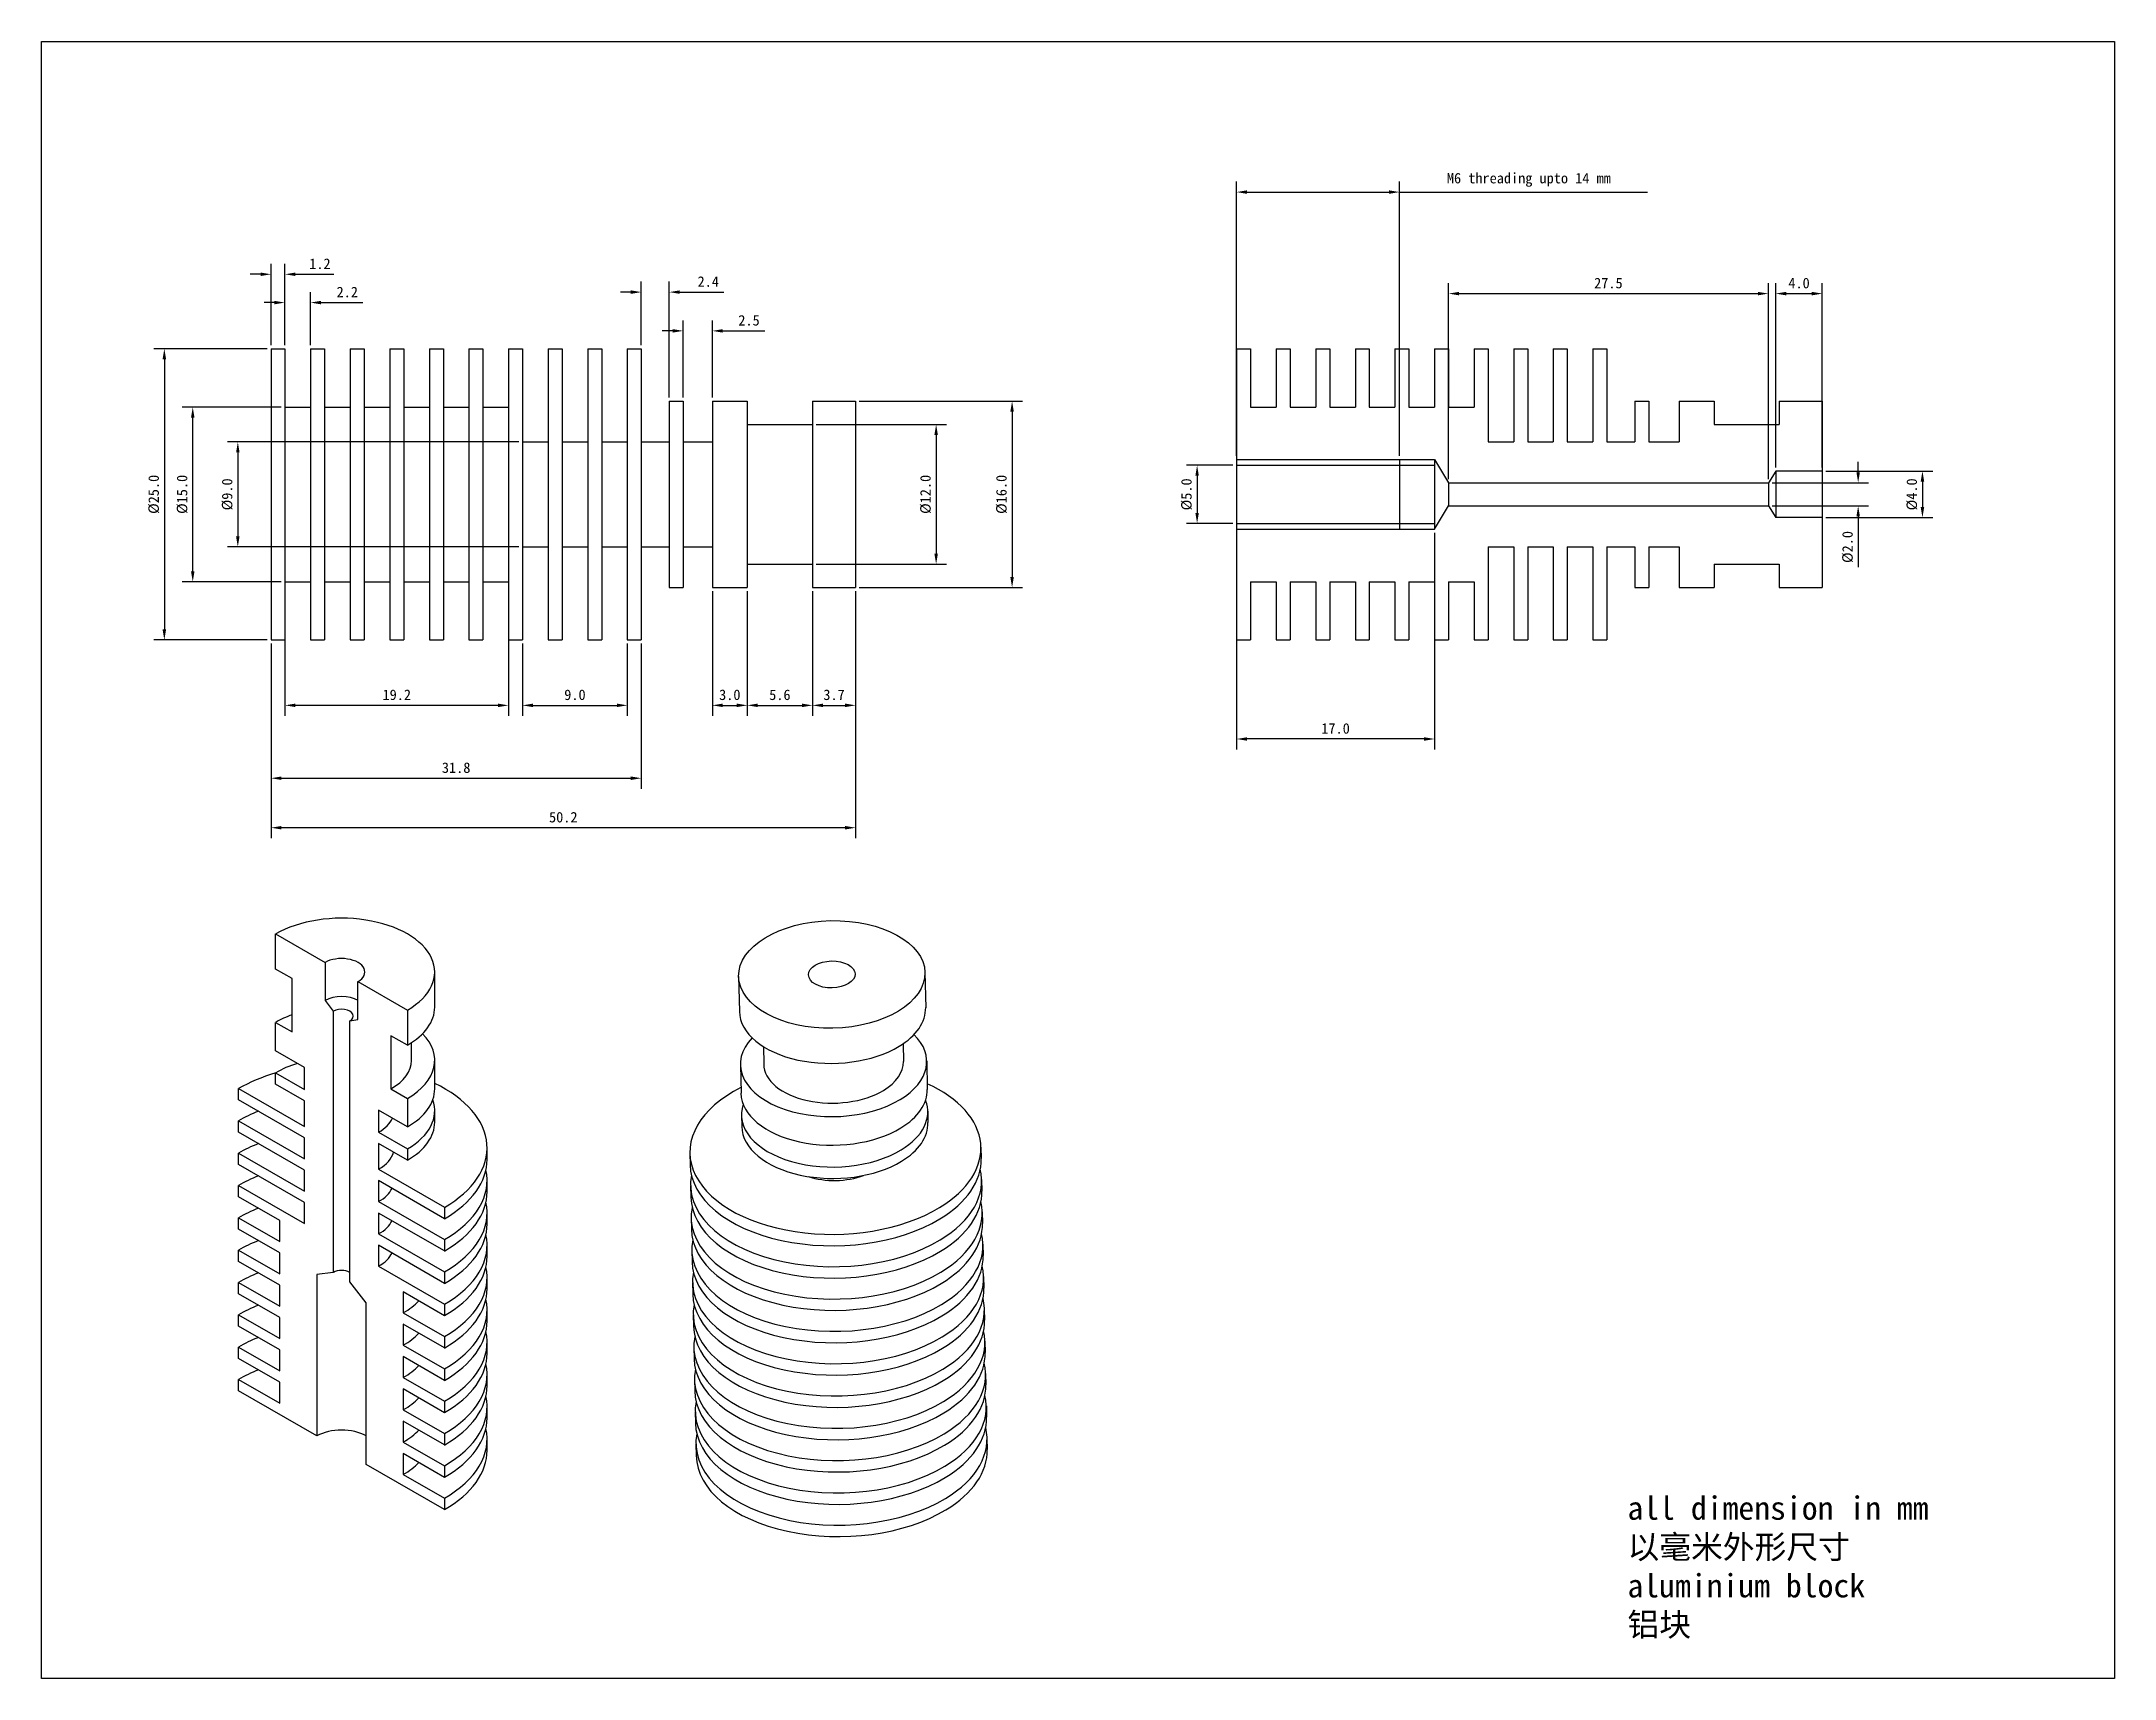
# Model space of a CAD drawing. Header units: inches. Extents: x 15 to 193, y 0 to 141.
import ezdxf

# ---------------------------------------------------------------- set-up
doc = ezdxf.new("R2010")
doc.units = ezdxf.units.IN
doc.header["$MEASUREMENT"] = 0
doc.layers.add('_aluminum', color=253, linetype='Continuous')
doc.layers.add('_dim', color=22, linetype='Continuous')
doc.dimstyles.new('Copy of Standard', dxfattribs={"dimscale": 5, "dimtxt": 0.18, "dimasz": 0.18, "dimexe": 0.18, "dimexo": 0.0625, "dimgap": 0.09, "dimtad": 1, "dimdec": 1, "dimzin": 0, "dimdsep": 46, "dimtxsty": 'Standard', "dimcen": 0.09, "dimadec": 0, "dimazin": 0, "dimtfac": 1, "dimtdec": 1, "dimtofl": 0, "dimtmove": 0, "dimatfit": 3, "dimfxl": 0, "dimtolj": 1, "dimtzin": 0, "dimarcsym": 0})

# ---------------------------------------------------------------- blocks, each defined once
blk = doc.blocks.new('*D2')
at = {"layer": '_dim', "color": 0, "lineweight": -2}
for p, q in [((33.99, 114.2), (24.25, 114.2)), ((25.15, 113.3), (25.15, 90.1)), ((33.99, 89.2), (24.25, 89.2))]:
    blk.add_line(p, q, dxfattribs=at)
at = {"layer": '_dim', "color": 0}
for points in [[(25, 113.3), (25.3, 113.3), (25.15, 114.2)], [(25, 90.1), (25.3, 90.1), (25.15, 89.2)]]:
    blk.add_solid(points, dxfattribs=at)
at = {"layer": 'Defpoints', "color": 0}
for p in [(34.31, 114.2), (25.15, 89.2), (34.31, 89.2)]:
    blk.add_point(p, dxfattribs=at)
at = {"layer": '_dim', "color": 0, "insert": (24.25, 101.7), "char_height": 0.9, "attachment_point": 5, "rotation": 90}
blk.add_mtext('\\A1;%%C25.0', dxfattribs=at)
blk = doc.blocks.new('*D3')
at = {"layer": '_dim', "color": 0, "lineweight": -2}
for p, q in [((34.31, 114.51), (34.31, 121.5)), ((35.51, 114.51), (35.51, 121.5)), ((33.41, 120.6), (32.51, 120.6)), ((36.41, 120.6), (39.71, 120.6))]:
    blk.add_line(p, q, dxfattribs=at)
at = {"layer": '_dim', "color": 0}
for points in [[(33.41, 120.75), (33.41, 120.45), (34.31, 120.6)], [(36.41, 120.75), (36.41, 120.45), (35.51, 120.6)]]:
    blk.add_solid(points, dxfattribs=at)
at = {"layer": 'Defpoints', "color": 0}
for p in [(35.51, 120.6), (34.31, 114.2), (35.51, 114.2)]:
    blk.add_point(p, dxfattribs=at)
at = {"layer": '_dim', "color": 0, "insert": (38.51, 121.5), "char_height": 0.9, "attachment_point": 5}
blk.add_mtext('\\A1;1.2', dxfattribs=at)
blk = doc.blocks.new('*D4')
at = {"layer": '_dim', "color": 0, "lineweight": -2}
for p, q in [((34.61, 118.17), (33.71, 118.17)), ((35.51, 114.51), (35.51, 119.07)), ((37.71, 114.51), (37.71, 119.07)), ((38.61, 118.17), (42.21, 118.17))]:
    blk.add_line(p, q, dxfattribs=at)
at = {"layer": '_dim', "color": 0}
for points in [[(34.61, 118.32), (34.61, 118.02), (35.51, 118.17)], [(38.61, 118.32), (38.61, 118.02), (37.71, 118.17)]]:
    blk.add_solid(points, dxfattribs=at)
at = {"layer": 'Defpoints', "color": 0}
for p in [(37.71, 118.17), (35.51, 114.2), (37.71, 114.2)]:
    blk.add_point(p, dxfattribs=at)
at = {"layer": '_dim', "color": 0, "insert": (40.86, 119.07), "char_height": 0.9, "attachment_point": 5}
blk.add_mtext('\\A1;2.2', dxfattribs=at)
blk = doc.blocks.new('*D5')
at = {"layer": '_dim', "color": 0, "lineweight": -2}
for p, q in [((34.31, 88.89), (34.31, 76.42)), ((66.11, 88.89), (66.11, 76.42)), ((35.21, 77.32), (65.21, 77.32))]:
    blk.add_line(p, q, dxfattribs=at)
at = {"layer": '_dim', "color": 0}
for points in [[(35.21, 77.47), (35.21, 77.17), (34.31, 77.32)], [(65.21, 77.47), (65.21, 77.17), (66.11, 77.32)]]:
    blk.add_solid(points, dxfattribs=at)
at = {"layer": 'Defpoints', "color": 0}
for p in [(34.31, 89.2), (66.11, 89.2), (66.11, 77.32)]:
    blk.add_point(p, dxfattribs=at)
at = {"layer": '_dim', "color": 0, "insert": (50.21, 78.22), "char_height": 0.9, "attachment_point": 5}
blk.add_mtext('\\A1;31.8', dxfattribs=at)
blk = doc.blocks.new('*D6')
at = {"layer": '_dim', "color": 0, "lineweight": -2}
for p, q in [((35.51, 93.89), (35.51, 82.68)), ((54.71, 93.89), (54.71, 82.68)), ((53.81, 83.58), (36.41, 83.58))]:
    blk.add_line(p, q, dxfattribs=at)
at = {"layer": '_dim', "color": 0}
for points in [[(36.41, 83.73), (36.41, 83.43), (35.51, 83.58)], [(53.81, 83.73), (53.81, 83.43), (54.71, 83.58)]]:
    blk.add_solid(points, dxfattribs=at)
at = {"layer": 'Defpoints', "color": 0}
for p in [(35.51, 94.2), (54.71, 94.2), (35.51, 83.58)]:
    blk.add_point(p, dxfattribs=at)
at = {"layer": '_dim', "color": 0, "insert": (45.11, 84.48), "char_height": 0.9, "attachment_point": 5}
blk.add_mtext('\\A1;19.2', dxfattribs=at)
blk = doc.blocks.new('*D7')
at = {"layer": '_dim', "color": 0, "lineweight": -2}
for p, q in [((35.19, 109.2), (26.69, 109.2)), ((27.59, 95.1), (27.59, 108.3)), ((35.19, 94.2), (26.69, 94.2))]:
    blk.add_line(p, q, dxfattribs=at)
at = {"layer": '_dim', "color": 0}
for points in [[(27.44, 108.3), (27.74, 108.3), (27.59, 109.2)], [(27.44, 95.1), (27.74, 95.1), (27.59, 94.2)]]:
    blk.add_solid(points, dxfattribs=at)
at = {"layer": 'Defpoints', "color": 0}
for p in [(27.59, 109.2), (35.51, 109.2), (35.51, 94.2)]:
    blk.add_point(p, dxfattribs=at)
at = {"layer": '_dim', "color": 0, "insert": (26.69, 101.7), "char_height": 0.9, "attachment_point": 5, "rotation": 90}
blk.add_mtext('\\A1;%%C15.0', dxfattribs=at)
blk = doc.blocks.new('*D8')
at = {"layer": '_dim', "color": 0, "lineweight": -2}
for p, q in [((55.91, 88.89), (55.91, 82.68)), ((64.91, 88.89), (64.91, 82.68)), ((56.81, 83.58), (64.01, 83.58))]:
    blk.add_line(p, q, dxfattribs=at)
at = {"layer": '_dim', "color": 0}
for points in [[(56.81, 83.73), (56.81, 83.43), (55.91, 83.58)], [(64.01, 83.73), (64.01, 83.43), (64.91, 83.58)]]:
    blk.add_solid(points, dxfattribs=at)
at = {"layer": 'Defpoints', "color": 0}
for p in [(55.91, 89.2), (64.91, 89.2), (64.91, 83.58)]:
    blk.add_point(p, dxfattribs=at)
at = {"layer": '_dim', "color": 0, "insert": (60.41, 84.48), "char_height": 0.9, "attachment_point": 5}
blk.add_mtext('\\A1;9.0', dxfattribs=at)
blk = doc.blocks.new('*D9')
at = {"layer": '_dim', "color": 0, "lineweight": -2}
for p, q in [((66.11, 114.51), (66.11, 119.97)), ((68.51, 110.01), (68.51, 119.97)), ((65.21, 119.07), (64.31, 119.07)), ((69.41, 119.07), (73.21, 119.07))]:
    blk.add_line(p, q, dxfattribs=at)
at = {"layer": '_dim', "color": 0}
for points in [[(65.21, 119.22), (65.21, 118.92), (66.11, 119.07)], [(69.41, 119.22), (69.41, 118.92), (68.51, 119.07)]]:
    blk.add_solid(points, dxfattribs=at)
at = {"layer": 'Defpoints', "color": 0}
for p in [(68.51, 119.07), (66.11, 114.2), (68.51, 109.7)]:
    blk.add_point(p, dxfattribs=at)
at = {"layer": '_dim', "color": 0, "insert": (71.86, 119.97), "char_height": 0.9, "attachment_point": 5}
blk.add_mtext('\\A1;2.4', dxfattribs=at)
blk = doc.blocks.new('*D10')
at = {"layer": '_dim', "color": 0, "lineweight": -2}
for p, q in [((68.81, 115.74), (67.91, 115.74)), ((69.71, 110.01), (69.71, 116.64)), ((72.21, 110.01), (72.21, 116.64)), ((73.11, 115.74), (76.71, 115.74))]:
    blk.add_line(p, q, dxfattribs=at)
at = {"layer": '_dim', "color": 0}
for points in [[(68.81, 115.89), (68.81, 115.59), (69.71, 115.74)], [(73.11, 115.89), (73.11, 115.59), (72.21, 115.74)]]:
    blk.add_solid(points, dxfattribs=at)
at = {"layer": 'Defpoints', "color": 0}
for p in [(72.21, 115.74), (69.71, 109.7), (72.21, 109.7)]:
    blk.add_point(p, dxfattribs=at)
at = {"layer": '_dim', "color": 0, "insert": (75.36, 116.64), "char_height": 0.9, "attachment_point": 5}
blk.add_mtext('\\A1;2.5', dxfattribs=at)
blk = doc.blocks.new('*D11')
at = {"layer": '_dim', "color": 0, "lineweight": -2}
for p, q in [((72.21, 93.39), (72.21, 82.68)), ((75.21, 93.39), (75.21, 82.68)), ((73.11, 83.58), (74.31, 83.58))]:
    blk.add_line(p, q, dxfattribs=at)
at = {"layer": '_dim', "color": 0}
for points in [[(73.11, 83.73), (73.11, 83.43), (72.21, 83.58)], [(74.31, 83.73), (74.31, 83.43), (75.21, 83.58)]]:
    blk.add_solid(points, dxfattribs=at)
at = {"layer": 'Defpoints', "color": 0}
for p in [(72.21, 93.7), (75.21, 93.7), (75.21, 83.58)]:
    blk.add_point(p, dxfattribs=at)
at = {"layer": '_dim', "color": 0, "insert": (73.71, 84.48), "char_height": 0.9, "attachment_point": 5}
blk.add_mtext('\\A1;3.0', dxfattribs=at)
blk = doc.blocks.new('*D12')
at = {"layer": '_dim', "color": 0, "lineweight": -2}
for p, q in [((75.21, 93.39), (75.21, 82.68)), ((80.81, 93.39), (80.81, 82.68)), ((76.11, 83.58), (79.91, 83.58))]:
    blk.add_line(p, q, dxfattribs=at)
at = {"layer": '_dim', "color": 0}
for points in [[(76.11, 83.73), (76.11, 83.43), (75.21, 83.58)], [(79.91, 83.73), (79.91, 83.43), (80.81, 83.58)]]:
    blk.add_solid(points, dxfattribs=at)
at = {"layer": 'Defpoints', "color": 0}
for p in [(75.21, 93.7), (80.81, 93.7), (80.81, 83.58)]:
    blk.add_point(p, dxfattribs=at)
at = {"layer": '_dim', "color": 0, "insert": (78.01, 84.48), "char_height": 0.9, "attachment_point": 5}
blk.add_mtext('\\A1;5.6', dxfattribs=at)
blk = doc.blocks.new('*D13')
at = {"layer": '_dim', "color": 0, "lineweight": -2}
for p, q in [((80.81, 93.39), (80.81, 82.68)), ((84.51, 93.39), (84.51, 82.68)), ((81.71, 83.58), (83.61, 83.58))]:
    blk.add_line(p, q, dxfattribs=at)
at = {"layer": '_dim', "color": 0}
for points in [[(81.71, 83.73), (81.71, 83.43), (80.81, 83.58)], [(83.61, 83.73), (83.61, 83.43), (84.51, 83.58)]]:
    blk.add_solid(points, dxfattribs=at)
at = {"layer": 'Defpoints', "color": 0}
for p in [(80.81, 93.7), (84.51, 93.7), (84.51, 83.58)]:
    blk.add_point(p, dxfattribs=at)
at = {"layer": '_dim', "color": 0, "insert": (82.66, 84.48), "char_height": 0.9, "attachment_point": 5}
blk.add_mtext('\\A1;3.7', dxfattribs=at)
blk = doc.blocks.new('*D14')
at = {"layer": '_dim', "color": 0, "lineweight": -2}
for p, q in [((55.59, 106.2), (30.56, 106.2)), ((31.46, 105.3), (31.46, 98.1)), ((55.59, 97.2), (30.56, 97.2))]:
    blk.add_line(p, q, dxfattribs=at)
at = {"layer": '_dim', "color": 0}
for points in [[(31.31, 105.3), (31.61, 105.3), (31.46, 106.2)], [(31.31, 98.1), (31.61, 98.1), (31.46, 97.2)]]:
    blk.add_solid(points, dxfattribs=at)
at = {"layer": 'Defpoints', "color": 0}
for p in [(55.91, 106.2), (31.46, 97.2), (55.91, 97.2)]:
    blk.add_point(p, dxfattribs=at)
at = {"layer": '_dim', "color": 0, "insert": (30.56, 101.7), "char_height": 0.9, "attachment_point": 5, "rotation": 90}
blk.add_mtext('\\A1;%%C9.0', dxfattribs=at)
blk = doc.blocks.new('*D15')
at = {"layer": '_dim', "color": 0, "lineweight": -2}
for p, q in [((84.82, 109.7), (98.85, 109.7)), ((97.95, 108.8), (97.95, 94.6)), ((84.82, 93.7), (98.85, 93.7))]:
    blk.add_line(p, q, dxfattribs=at)
at = {"layer": '_dim', "color": 0}
for points in [[(97.8, 108.8), (98.1, 108.8), (97.95, 109.7)], [(97.8, 94.6), (98.1, 94.6), (97.95, 93.7)]]:
    blk.add_solid(points, dxfattribs=at)
at = {"layer": 'Defpoints', "color": 0}
for p in [(84.51, 109.7), (84.51, 93.7), (97.95, 93.7)]:
    blk.add_point(p, dxfattribs=at)
at = {"layer": '_dim', "color": 0, "insert": (97.05, 101.7), "char_height": 0.9, "attachment_point": 5, "rotation": 90}
blk.add_mtext('\\A1;%%C16.0', dxfattribs=at)
blk = doc.blocks.new('*D16')
at = {"layer": '_dim', "color": 0, "lineweight": -2}
for p, q in [((81.12, 107.7), (92.33, 107.7)), ((91.43, 106.8), (91.43, 96.6)), ((81.12, 95.7), (92.33, 95.7))]:
    blk.add_line(p, q, dxfattribs=at)
at = {"layer": '_dim', "color": 0}
for points in [[(91.28, 106.8), (91.58, 106.8), (91.43, 107.7)], [(91.28, 96.6), (91.58, 96.6), (91.43, 95.7)]]:
    blk.add_solid(points, dxfattribs=at)
at = {"layer": 'Defpoints', "color": 0}
for p in [(80.81, 107.7), (80.81, 95.7), (91.43, 95.7)]:
    blk.add_point(p, dxfattribs=at)
at = {"layer": '_dim', "color": 0, "insert": (90.53, 101.7), "char_height": 0.9, "attachment_point": 5, "rotation": 90}
blk.add_mtext('\\A1;%%C12.0', dxfattribs=at)
blk = doc.blocks.new('*D32')
at = {"layer": '_dim', "color": 0, "lineweight": -2}
for p, q in [((135.43, 103.01), (135.43, 119.84)), ((162.9, 103.01), (162.9, 119.84)), ((136.33, 118.94), (162, 118.94))]:
    blk.add_line(p, q, dxfattribs=at)
at = {"layer": '_dim', "color": 0}
for points in [[(136.33, 119.09), (136.33, 118.79), (135.43, 118.94)], [(162, 119.09), (162, 118.79), (162.9, 118.94)]]:
    blk.add_solid(points, dxfattribs=at)
at = {"layer": 'Defpoints', "color": 0}
for p in [(162.9, 118.94), (135.43, 102.7), (162.9, 102.7)]:
    blk.add_point(p, dxfattribs=at)
at = {"layer": '_dim', "color": 0, "insert": (149.16, 119.84), "char_height": 0.9, "attachment_point": 5}
blk.add_mtext('\\A1;27.5', dxfattribs=at)
blk = doc.blocks.new('*D33')
at = {"layer": '_dim', "color": 0, "lineweight": -2}
for p, q in [((117.23, 105.01), (117.23, 128.56)), ((131.23, 105.01), (131.23, 128.56)), ((118.13, 127.66), (130.33, 127.66)), ((131.23, 127.66), (152.53, 127.66))]:
    blk.add_line(p, q, dxfattribs=at)
at = {"layer": '_dim', "color": 0}
for points in [[(118.13, 127.81), (118.13, 127.51), (117.23, 127.66)], [(130.33, 127.81), (130.33, 127.51), (131.23, 127.66)]]:
    blk.add_solid(points, dxfattribs=at)
at = {"layer": 'Defpoints', "color": 0}
for p in [(131.23, 127.66), (117.23, 104.7), (131.23, 104.7)]:
    blk.add_point(p, dxfattribs=at)
at = {"layer": '_dim', "color": 0, "insert": (142.33, 128.71), "char_height": 0.9, "attachment_point": 5}
blk.add_mtext('\\A1;M6 threading upto 14 mm', dxfattribs=at)
blk = doc.blocks.new('*D34')
at = {"layer": '_dim', "color": 0, "lineweight": -2}
for p, q in [((117.23, 98.39), (117.23, 79.79)), ((134.23, 98.39), (134.23, 79.79)), ((133.33, 80.69), (118.13, 80.69))]:
    blk.add_line(p, q, dxfattribs=at)
at = {"layer": '_dim', "color": 0}
for points in [[(118.13, 80.84), (118.13, 80.54), (117.23, 80.69)], [(133.33, 80.84), (133.33, 80.54), (134.23, 80.69)]]:
    blk.add_solid(points, dxfattribs=at)
at = {"layer": 'Defpoints', "color": 0}
for p in [(117.23, 98.7), (134.23, 98.7), (117.23, 80.69)]:
    blk.add_point(p, dxfattribs=at)
at = {"layer": '_dim', "color": 0, "insert": (125.73, 81.59), "char_height": 0.9, "attachment_point": 5}
blk.add_mtext('\\A1;17.0', dxfattribs=at)
blk = doc.blocks.new('*D35')
at = {"layer": '_dim', "color": 0, "lineweight": -2}
for p, q in [((163.53, 104.01), (163.53, 119.84)), ((167.53, 104.01), (167.53, 119.84)), ((164.43, 118.94), (166.63, 118.94))]:
    blk.add_line(p, q, dxfattribs=at)
at = {"layer": '_dim', "color": 0}
for points in [[(164.43, 119.09), (164.43, 118.79), (163.53, 118.94)], [(166.63, 119.09), (166.63, 118.79), (167.53, 118.94)]]:
    blk.add_solid(points, dxfattribs=at)
at = {"layer": 'Defpoints', "color": 0}
for p in [(167.53, 118.94), (163.53, 103.7), (167.53, 103.7)]:
    blk.add_point(p, dxfattribs=at)
at = {"layer": '_dim', "color": 0, "insert": (165.53, 119.84), "char_height": 0.9, "attachment_point": 5}
blk.add_mtext('\\A1;4.0', dxfattribs=at)
blk = doc.blocks.new('*D36')
at = {"layer": '_dim', "color": 0, "lineweight": -2}
for p, q in [((170.61, 103.6), (170.61, 104.5)), ((163.21, 102.7), (171.51, 102.7)), ((163.21, 100.7), (171.51, 100.7)), ((170.61, 99.8), (170.61, 95.45))]:
    blk.add_line(p, q, dxfattribs=at)
at = {"layer": '_dim', "color": 0}
for points in [[(170.46, 103.6), (170.76, 103.6), (170.61, 102.7)], [(170.46, 99.8), (170.76, 99.8), (170.61, 100.7)]]:
    blk.add_solid(points, dxfattribs=at)
at = {"layer": 'Defpoints', "color": 0}
for p in [(162.9, 102.7), (162.9, 100.7), (170.61, 100.7)]:
    blk.add_point(p, dxfattribs=at)
at = {"layer": '_dim', "color": 0, "insert": (169.71, 97.18), "char_height": 0.9, "attachment_point": 5, "rotation": 90}
blk.add_mtext('\\A1;%%C2.0', dxfattribs=at)
blk = doc.blocks.new('*D37')
at = {"layer": '_dim', "color": 0, "lineweight": -2}
for p, q in [((167.84, 103.7), (177.03, 103.7)), ((176.13, 102.8), (176.13, 100.6)), ((167.84, 99.7), (177.03, 99.7))]:
    blk.add_line(p, q, dxfattribs=at)
at = {"layer": '_dim', "color": 0}
for points in [[(175.98, 102.8), (176.28, 102.8), (176.13, 103.7)], [(175.98, 100.6), (176.28, 100.6), (176.13, 99.7)]]:
    blk.add_solid(points, dxfattribs=at)
at = {"layer": 'Defpoints', "color": 0}
for p in [(167.53, 103.7), (167.53, 99.7), (176.13, 99.7)]:
    blk.add_point(p, dxfattribs=at)
at = {"layer": '_dim', "color": 0, "insert": (175.23, 101.7), "char_height": 0.9, "attachment_point": 5, "rotation": 90}
blk.add_mtext('\\A1;%%C4.0', dxfattribs=at)
blk = doc.blocks.new('*D43')
at = {"layer": '_dim', "color": 0, "lineweight": -2}
for p, q in [((84.51, 93.39), (84.51, 72.17)), ((34.31, 88.89), (34.31, 72.17)), ((83.61, 73.07), (35.21, 73.07))]:
    blk.add_line(p, q, dxfattribs=at)
at = {"layer": '_dim', "color": 0}
for points in [[(35.21, 73.22), (35.21, 72.92), (34.31, 73.07)], [(83.61, 73.22), (83.61, 72.92), (84.51, 73.07)]]:
    blk.add_solid(points, dxfattribs=at)
at = {"layer": 'Defpoints', "color": 0}
for p in [(84.51, 93.7), (34.31, 89.2), (34.31, 73.07)]:
    blk.add_point(p, dxfattribs=at)
at = {"layer": '_dim', "color": 0, "insert": (59.41, 73.97), "char_height": 0.9, "attachment_point": 5}
blk.add_mtext('\\A1;50.2', dxfattribs=at)
blk = doc.blocks.new('*D46')
at = {"layer": '_dim', "color": 0, "lineweight": -2}
for p, q in [((116.91, 104.2), (112.94, 104.2)), ((113.84, 103.3), (113.84, 100.1)), ((116.91, 99.2), (112.94, 99.2))]:
    blk.add_line(p, q, dxfattribs=at)
at = {"layer": '_dim', "color": 0}
for points in [[(113.69, 103.3), (113.99, 103.3), (113.84, 104.2)], [(113.69, 100.1), (113.99, 100.1), (113.84, 99.2)]]:
    blk.add_solid(points, dxfattribs=at)
at = {"layer": 'Defpoints', "color": 0}
for p in [(117.23, 104.2), (113.84, 99.2), (117.23, 99.2)]:
    blk.add_point(p, dxfattribs=at)
at = {"layer": '_dim', "color": 0, "insert": (112.94, 101.7), "char_height": 0.9, "attachment_point": 5, "rotation": 90}
blk.add_mtext('\\A1;%%C5.0', dxfattribs=at)

msp = doc.modelspace()

# ---------------------------------------------------------------- linework, layer by layer
at = {"layer": '_aluminum', "extrusion": (2.69229e-15, 0.816497, 0.57735)}
for p, q in [((34.71, 63.95), (38.95, 61.5)), ((34.71, 60.92), (34.71, 63.95)), ((36.13, 60.11), (34.71, 60.92)), ((38.95, 61.5), (38.95, 58.23)), ((48.37, 57.66), (48.37, 60.68)), ((36.13, 55.54), (36.13, 60.11)), ((41.78, 56.6), (41.78, 59.86)), ((41.78, 59.86), (46.03, 57.41)), ((38.95, 58.23), (39.66, 57.31)), ((39.66, 57.31), (39.66, 34.88)), ((46.03, 57.41), (46.03, 54.39)), ((34.71, 56.35), (36.13, 55.54)), ((34.71, 53.9), (34.71, 56.35)), ((41.08, 56.49), (41.78, 56.6)), ((41.08, 34.06), (41.08, 56.49)), ((46.03, 54.39), (44.61, 55.21)), ((44.61, 55.21), (44.61, 50.64)), ((37.19, 52.47), (34.71, 53.9)), ((46.37, 53.09), (46.37, 54.6)), ((34.71, 52.02), (37.19, 50.6)), ((34.71, 51.04), (34.71, 52.02)), ((37.19, 50.6), (37.19, 52.47)), ((48.37, 50.64), (48.37, 53.09)), ((31.53, 50.68), (37.19, 47.41)), ((31.53, 49.7), (31.53, 50.68)), ((37.19, 49.62), (34.71, 51.04)), ((44.61, 50.64), (46.03, 49.82)), ((37.19, 46.43), (31.53, 49.7)), ((37.19, 47.41), (37.19, 49.62)), ((46.03, 47.37), (43.55, 48.8)), ((43.55, 48.8), (43.55, 46.92)), ((46.03, 49.82), (46.03, 47.37)), ((48.37, 47.78), (48.37, 48.76)), ((31.53, 47.9), (37.19, 44.64)), ((31.53, 46.92), (31.53, 47.9)), ((37.19, 43.66), (31.53, 46.92)), ((37.19, 44.64), (37.19, 46.43)), ((43.55, 46.92), (46.03, 45.49)), ((31.53, 45.13), (37.19, 41.86)), ((31.53, 44.15), (31.53, 45.13)), ((46.03, 44.51), (43.55, 45.94)), ((43.55, 45.94), (43.55, 43.74)), ((46.03, 45.49), (46.03, 44.51)), ((52.87, 44.59), (52.87, 45.57)), ((37.19, 40.88), (31.53, 44.15)), ((37.19, 41.86), (37.19, 43.66)), ((43.55, 43.74), (49.21, 40.47)), ((49.21, 39.49), (43.55, 42.76)), ((43.55, 42.76), (43.55, 40.96)), ((52.87, 41.82), (52.87, 42.8)), ((31.53, 42.35), (37.19, 39.08)), ((31.53, 41.37), (31.53, 42.35)), ((35.07, 39.33), (31.53, 41.37)), ((43.55, 40.96), (49.21, 37.7)), ((31.53, 39.57), (35.07, 37.53)), ((31.53, 38.59), (31.53, 39.57)), ((35.07, 37.53), (35.07, 39.33)), ((37.19, 39.08), (37.19, 40.88)), ((49.21, 36.72), (43.55, 39.98)), ((43.55, 39.98), (43.55, 38.19)), ((49.21, 40.47), (49.21, 39.49)), ((52.87, 39.04), (52.87, 40.02)), ((35.07, 36.55), (31.53, 38.59)), ((43.55, 38.19), (49.21, 34.92)), ((49.21, 37.7), (49.21, 36.72)), ((31.53, 36.8), (35.07, 34.76)), ((31.53, 35.82), (31.53, 36.8)), ((35.07, 33.78), (31.53, 35.82)), ((35.07, 34.76), (35.07, 36.55)), ((49.21, 33.94), (43.55, 37.21)), ((43.55, 37.21), (43.55, 35.41)), ((52.87, 36.27), (52.87, 37.25)), ((31.53, 34.02), (35.07, 31.98)), ((31.53, 33.04), (31.53, 34.02)), ((39.66, 34.88), (38.25, 34.71)), ((38.25, 34.71), (38.25, 20.83)), ((42.49, 32.27), (41.08, 34.06)), ((43.55, 35.41), (49.21, 32.14)), ((49.21, 34.92), (49.21, 33.94)), ((52.87, 33.49), (52.87, 34.47)), ((35.07, 31), (31.53, 33.04)), ((35.07, 31.98), (35.07, 33.78)), ((42.49, 18.39), (42.49, 32.27)), ((49.21, 31.16), (45.67, 33.2)), ((45.67, 33.2), (45.67, 31.41)), ((49.21, 32.14), (49.21, 31.16)), ((31.53, 31.24), (35.07, 29.2)), ((31.53, 30.27), (31.53, 31.24)), ((35.07, 28.22), (31.53, 30.27)), ((35.07, 29.2), (35.07, 31)), ((45.67, 31.41), (49.21, 29.37)), ((45.67, 30.43), (45.67, 28.63)), ((49.21, 28.39), (45.67, 30.43)), ((52.87, 30.71), (52.87, 31.69)), ((45.67, 28.63), (49.21, 26.59)), ((49.21, 29.37), (49.21, 28.39)), ((52.87, 27.94), (52.87, 28.92)), ((31.53, 28.47), (35.07, 26.43)), ((31.53, 27.49), (31.53, 28.47)), ((35.07, 25.45), (31.53, 27.49)), ((35.07, 26.43), (35.07, 28.22)), ((49.21, 25.61), (45.67, 27.65)), ((45.67, 27.65), (45.67, 25.86)), ((31.53, 25.69), (35.07, 23.65)), ((31.53, 24.71), (31.53, 25.69)), ((35.07, 23.65), (35.07, 25.45)), ((45.67, 25.86), (49.21, 23.81)), ((49.21, 26.59), (49.21, 25.61)), ((52.87, 25.16), (52.87, 26.14)), ((38.25, 20.83), (31.53, 24.71)), ((49.21, 22.83), (45.67, 24.88)), ((45.67, 24.88), (45.67, 23.08)), ((49.21, 23.81), (49.21, 22.83)), ((52.87, 22.39), (52.87, 23.37)), ((45.67, 23.08), (49.21, 21.04)), ((49.21, 20.06), (45.67, 22.1)), ((45.67, 22.1), (45.67, 20.3)), ((45.67, 20.3), (49.21, 18.26)), ((49.21, 21.04), (49.21, 20.06)), ((52.87, 19.61), (52.87, 20.59)), ((49.21, 14.51), (42.49, 18.39)), ((49.21, 17.28), (45.67, 19.32)), ((45.67, 19.32), (45.67, 17.53)), ((49.21, 18.26), (49.21, 17.28)), ((45.67, 17.53), (49.21, 15.49)), ((49.21, 15.49), (49.21, 14.51))]:
    msp.add_line(p, q, dxfattribs=at)
at = {"layer": '_aluminum', "extrusion": (-0.016929, 0.816321, 0.57735)}
for p, q in [((90.46, 60.63), (90.53, 57.61)), ((74.47, 60.3), (74.53, 57.28)), ((76.59, 54.27), (76.62, 52.75)), ((88.59, 54.52), (88.62, 53)), ((74.62, 52.71), (74.68, 50.26)), ((90.62, 53.04), (90.67, 50.59)), ((74.71, 48.38), (74.73, 47.4)), ((90.71, 48.72), (90.73, 47.74)), ((70.28, 45.11), (70.3, 44.13)), ((95.28, 45.63), (95.3, 44.65)), ((95.33, 42.85), (95.35, 41.87)), ((70.34, 42.33), (70.36, 41.35)), ((70.4, 39.56), (70.42, 38.58)), ((95.39, 40.07), (95.41, 39.09)), ((70.45, 36.78), (70.47, 35.8)), ((95.45, 37.3), (95.47, 36.32)), ((70.51, 34), (70.53, 33.03)), ((95.51, 34.52), (95.53, 33.54)), ((70.57, 31.23), (70.59, 30.25)), ((95.56, 31.75), (95.58, 30.77)), ((95.62, 28.97), (95.64, 27.99)), ((70.63, 28.45), (70.65, 27.47)), ((70.68, 25.68), (70.7, 24.7)), ((95.68, 26.2), (95.7, 25.22)), ((95.74, 23.42), (95.76, 22.44)), ((70.74, 22.9), (70.76, 21.92)), ((70.8, 20.13), (70.82, 19.15)), ((95.79, 20.65), (95.81, 19.67))]:
    msp.add_line(p, q, dxfattribs=at)
at = {"layer": '_aluminum'}
for points in [[(34.31, 114.2), (34.31, 89.2)], [(34.31, 114.2), (35.51, 114.2)], [(35.51, 114.2), (35.51, 89.2)], [(37.71, 114.2), (37.71, 89.2)], [(37.71, 114.2), (38.91, 114.2)], [(38.91, 114.2), (38.91, 89.2)], [(41.11, 114.2), (41.11, 89.2)], [(41.11, 114.2), (42.31, 114.2)], [(42.31, 114.2), (42.31, 89.2)], [(44.51, 114.2), (44.51, 89.2)], [(44.51, 114.2), (45.71, 114.2)], [(45.71, 114.2), (45.71, 89.2)], [(47.91, 114.2), (47.91, 89.2)], [(47.91, 114.2), (49.11, 114.2)], [(49.11, 114.2), (49.11, 89.2)], [(51.31, 114.2), (51.31, 89.2)], [(51.31, 114.2), (52.51, 114.2)], [(52.51, 114.2), (52.51, 89.2)], [(54.71, 114.2), (54.71, 89.2)], [(54.71, 114.2), (55.91, 114.2)], [(55.91, 114.2), (55.91, 89.2)], [(58.11, 114.2), (58.11, 89.2)], [(58.11, 114.2), (59.31, 114.2)], [(59.31, 114.2), (59.31, 89.2)], [(61.51, 114.2), (61.51, 89.2)], [(61.51, 114.2), (62.71, 114.2)], [(62.71, 114.2), (62.71, 89.2)], [(64.91, 114.2), (64.91, 89.2)], [(64.91, 114.2), (66.11, 114.2)], [(66.11, 114.2), (66.11, 89.2)], [(117.23, 114.2), (117.23, 104.7)], [(117.23, 114.2), (118.43, 114.2)], [(118.43, 114.2), (118.43, 109.2)], [(120.63, 114.2), (120.63, 109.2)], [(120.63, 114.2), (121.83, 114.2)], [(121.83, 114.2), (121.83, 109.2)], [(124.03, 114.2), (124.03, 109.2)], [(124.03, 114.2), (125.23, 114.2)], [(125.23, 114.2), (125.23, 109.2)], [(127.43, 114.2), (127.43, 109.2)], [(127.43, 114.2), (128.63, 114.2)], [(128.63, 114.2), (128.63, 109.2)], [(130.83, 114.2), (130.83, 109.2)], [(130.83, 114.2), (132.03, 114.2)], [(132.03, 114.2), (132.03, 109.2)], [(134.23, 114.2), (134.23, 109.2)], [(134.23, 114.2), (135.43, 114.2)], [(135.43, 114.2), (135.43, 109.2)], [(137.63, 114.2), (137.63, 109.2)], [(137.63, 114.2), (138.83, 114.2)], [(138.83, 114.2), (138.83, 106.2)], [(141.03, 114.2), (141.03, 106.2)], [(141.03, 114.2), (142.23, 114.2)], [(142.23, 114.2), (142.23, 106.2)], [(144.43, 114.2), (144.43, 106.2)], [(144.43, 114.2), (145.63, 114.2)], [(145.63, 114.2), (145.63, 106.2)], [(147.83, 114.2), (147.83, 106.2)], [(147.83, 114.2), (149.03, 114.2)], [(149.03, 114.2), (149.03, 106.2)], [(35.51, 109.2), (37.71, 109.2)], [(38.91, 109.2), (41.11, 109.2)], [(42.31, 109.2), (44.51, 109.2)], [(45.71, 109.2), (47.91, 109.2)], [(49.11, 109.2), (51.31, 109.2)], [(52.51, 109.2), (54.71, 109.2)], [(68.51, 109.7), (69.71, 109.7)], [(68.51, 109.7), (68.51, 93.7)], [(69.71, 109.7), (69.71, 93.7)], [(72.21, 109.7), (72.21, 93.7)], [(72.21, 109.7), (75.21, 109.7)], [(75.21, 109.7), (75.21, 93.7)], [(80.81, 109.7), (80.81, 93.7)], [(80.81, 109.7), (84.51, 109.7)], [(84.51, 109.7), (84.51, 93.7)], [(118.43, 109.2), (120.63, 109.2)], [(121.83, 109.2), (124.03, 109.2)], [(125.23, 109.2), (127.43, 109.2)], [(128.63, 109.2), (130.83, 109.2)], [(132.03, 109.2), (134.23, 109.2)], [(135.43, 109.2), (137.63, 109.2)], [(151.43, 109.7), (151.43, 106.2)], [(151.43, 109.7), (152.63, 109.7)], [(152.63, 109.7), (152.63, 106.2)], [(155.23, 109.7), (155.23, 106.2)], [(155.23, 109.7), (158.23, 109.7)], [(158.23, 109.7), (158.23, 107.7)], [(163.83, 109.7), (163.83, 107.7)], [(163.83, 109.7), (167.53, 109.7)], [(167.53, 109.7), (167.53, 93.7)], [(75.21, 107.7), (80.81, 107.7)], [(158.23, 107.7), (163.83, 107.7)], [(55.91, 106.2), (58.11, 106.2)], [(59.31, 106.2), (61.51, 106.2)], [(62.71, 106.2), (64.91, 106.2)], [(66.11, 106.2), (68.51, 106.2)], [(69.71, 106.2), (72.21, 106.2)], [(138.83, 106.2), (141.03, 106.2)], [(142.23, 106.2), (144.43, 106.2)], [(145.63, 106.2), (147.83, 106.2)], [(149.03, 106.2), (151.43, 106.2)], [(152.63, 106.2), (155.23, 106.2)], [(117.23, 104.7), (134.23, 104.7)], [(117.23, 104.7), (117.23, 98.7)], [(117.23, 104.2), (134.23, 104.2)], [(131.23, 104.7), (131.23, 98.7)], [(134.23, 104.7), (135.43, 102.7)], [(134.23, 104.7), (134.23, 98.7)], [(163.53, 103.7), (162.9, 102.7)], [(167.53, 103.7), (163.53, 103.7)], [(163.53, 103.7), (163.53, 99.7)], [(135.43, 102.7), (162.9, 102.7)], [(135.43, 102.7), (135.43, 100.7)], [(162.9, 102.7), (162.9, 100.7)], [(134.23, 98.7), (135.43, 100.7)], [(135.43, 100.7), (162.9, 100.7)], [(162.9, 100.7), (163.53, 99.7)], [(167.53, 99.7), (163.53, 99.7)], [(117.23, 99.2), (134.23, 99.2)], [(117.23, 98.7), (134.23, 98.7)], [(117.23, 98.7), (117.23, 89.2)], [(55.91, 97.2), (58.11, 97.2)], [(59.31, 97.2), (61.51, 97.2)], [(62.71, 97.2), (64.91, 97.2)], [(66.11, 97.2), (68.51, 97.2)], [(69.71, 97.2), (72.21, 97.2)], [(138.83, 97.2), (141.03, 97.2)], [(138.83, 97.2), (138.83, 89.2)], [(141.03, 97.2), (141.03, 89.2)], [(142.23, 97.2), (144.43, 97.2)], [(142.23, 97.2), (142.23, 89.2)], [(144.43, 97.2), (144.43, 89.2)], [(145.63, 97.2), (147.83, 97.2)], [(145.63, 97.2), (145.63, 89.2)], [(147.83, 97.2), (147.83, 89.2)], [(149.03, 97.2), (151.43, 97.2)], [(149.03, 97.2), (149.03, 89.2)], [(151.43, 97.2), (151.43, 93.7)], [(152.63, 97.2), (155.23, 97.2)], [(152.63, 97.2), (152.63, 93.7)], [(155.23, 97.2), (155.23, 93.7)], [(75.21, 95.7), (80.81, 95.7)], [(158.23, 95.7), (163.83, 95.7)], [(158.23, 95.7), (158.23, 93.7)], [(163.83, 95.7), (163.83, 93.7)], [(35.51, 94.2), (37.71, 94.2)], [(38.91, 94.2), (41.11, 94.2)], [(42.31, 94.2), (44.51, 94.2)], [(45.71, 94.2), (47.91, 94.2)], [(49.11, 94.2), (51.31, 94.2)], [(52.51, 94.2), (54.71, 94.2)], [(68.51, 93.7), (69.71, 93.7)], [(72.21, 93.7), (75.21, 93.7)], [(80.81, 93.7), (84.51, 93.7)], [(118.43, 94.2), (120.63, 94.2)], [(118.43, 94.2), (118.43, 89.2)], [(120.63, 94.2), (120.63, 89.2)], [(121.83, 94.2), (124.03, 94.2)], [(121.83, 94.2), (121.83, 89.2)], [(124.03, 94.2), (124.03, 89.2)], [(125.23, 94.2), (127.43, 94.2)], [(125.23, 94.2), (125.23, 89.2)], [(127.43, 94.2), (127.43, 89.2)], [(128.63, 94.2), (130.83, 94.2)], [(128.63, 94.2), (128.63, 89.2)], [(130.83, 94.2), (130.83, 89.2)], [(132.03, 94.2), (134.23, 94.2)], [(132.03, 94.2), (132.03, 89.2)], [(134.23, 94.2), (134.23, 89.2)], [(135.43, 94.2), (137.63, 94.2)], [(135.43, 94.2), (135.43, 89.2)], [(137.63, 94.2), (137.63, 89.2)], [(151.43, 93.7), (152.63, 93.7)], [(155.23, 93.7), (158.23, 93.7)], [(163.83, 93.7), (167.53, 93.7)], [(34.31, 89.2), (35.51, 89.2)], [(37.71, 89.2), (38.91, 89.2)], [(41.11, 89.2), (42.31, 89.2)], [(44.51, 89.2), (45.71, 89.2)], [(47.91, 89.2), (49.11, 89.2)], [(51.31, 89.2), (52.51, 89.2)], [(54.71, 89.2), (55.91, 89.2)], [(58.11, 89.2), (59.31, 89.2)], [(61.51, 89.2), (62.71, 89.2)], [(64.91, 89.2), (66.11, 89.2)], [(117.23, 89.2), (118.43, 89.2)], [(120.63, 89.2), (121.83, 89.2)], [(124.03, 89.2), (125.23, 89.2)], [(127.43, 89.2), (128.63, 89.2)], [(130.83, 89.2), (132.03, 89.2)], [(134.23, 89.2), (135.43, 89.2)], [(137.63, 89.2), (138.83, 89.2)], [(141.03, 89.2), (142.23, 89.2)], [(144.43, 89.2), (145.63, 89.2)], [(147.83, 89.2), (149.03, 89.2)]]:
    msp.add_lwpolyline(points, dxfattribs=at)
for centre, major_axis, start_param, end_param in [((40.37, 60.68), (8, 0), 5.497787, 8.63938), ((40.37, 60.68), (2, 0), 5.497787, 8.63938), ((40.37, 53.09), (8, 0), 2.129786, 2.356194), ((40.37, 57.41), (2, 0), 0.785398, 2.356194), ((40.37, 56.9), (1, 0), 5.497787, 8.63938), ((40.37, 57.66), (8, 0), 5.497787, 6.283185), ((82.53, 57.45), (-8, -0.17), 0, 2.356194), ((82.53, 57.45), (-8, -0.17), 2.356194, 3.141593), ((40.37, 53.09), (8, 0), 5.497787, 6.800991), ((82.62, 52.88), (-8, -0.17), 2.356194, 3.659398), ((82.62, 52.88), (-8, -0.17), 5.76538, 8.63938), ((40.37, 45.57), (12.5, 0), 2.040417, 2.356194), ((40.37, 48.76), (8, 0), 2.064579, 2.356194), ((40.37, 53.09), (6, 0), 5.497787, 6.283185), ((82.62, 52.88), (-6, -0.12), 0, 2.356194), ((82.62, 52.88), (-6, -0.12), 2.356194, 3.141593), ((40.37, 50.64), (8, 0), 5.497787, 6.283185), ((40.37, 45.57), (12.5, 0), 5.497787, 7.159483), ((82.78, 45.37), (-12.5, -0.26), 5.406887, 8.63938), ((82.67, 50.43), (-8, -0.17), 0, 2.356194), ((82.67, 50.43), (-8, -0.17), 2.356194, 3.141593), ((82.78, 45.37), (-12.5, -0.26), 2.356194, 4.017891), ((40.37, 42.8), (12.5, 0), 2.179273, 2.356194), ((40.37, 48.76), (4.5, 0), 5.497787, 6.034264), ((40.37, 48.76), (8, 0), 5.497787, 6.487905), ((82.71, 48.55), (-8, -0.17), 6.078465, 8.63938), ((82.71, 48.55), (-8, -0.17), 2.356194, 3.346313), ((40.37, 47.78), (8, 0), 5.497787, 6.283185), ((82.73, 47.57), (-8, -0.17), 0, 2.356194), ((82.73, 47.57), (-8, -0.17), 2.356194, 3.141593), ((40.37, 40.02), (12.5, 0), 2.179273, 2.356194), ((40.37, 45.57), (4.5, 0), 5.497787, 6.141288), ((40.37, 44.59), (12.5, 0), 5.497787, 6.283185), ((82.8, 44.39), (-12.5, -0.26), 2.356194, 3.141593), ((40.37, 37.25), (12.5, 0), 2.179273, 2.356194), ((40.37, 42.8), (12.5, 0), 5.497787, 6.40796), ((82.84, 42.59), (-12.5, -0.26), 6.158411, 8.63938), ((82.8, 44.39), (-12.5, -0.26), 0, 2.356194), ((82.78, 45.37), (-4.5, -0.09), 1.013748, 2.127845), ((82.84, 42.59), (-12.5, -0.26), 2.356194, 3.266367), ((40.37, 42.8), (4.5, 0), 5.497787, 6.008603), ((40.37, 41.82), (12.5, 0), 5.497787, 6.283185), ((82.86, 41.61), (-12.5, -0.26), 0, 2.356194), ((82.86, 41.61), (-12.5, -0.26), 2.356194, 3.141593), ((82.89, 39.81), (-12.5, -0.26), 2.356194, 3.266367), ((40.37, 34.47), (12.5, 0), 2.179273, 2.356194), ((40.37, 40.02), (4.5, 0), 5.497787, 6.008603), ((40.37, 40.02), (12.5, 0), 5.497787, 6.40796), ((82.89, 39.81), (-12.5, -0.26), 6.158411, 8.63938), ((40.37, 31.69), (12.5, 0), 2.179273, 2.356194), ((40.37, 39.04), (12.5, 0), 5.497787, 6.283185), ((40.37, 37.25), (12.5, 0), 5.497787, 6.40796), ((82.95, 37.04), (-12.5, -0.26), 6.158411, 8.63938), ((82.91, 38.84), (-12.5, -0.26), 0, 2.356194), ((82.91, 38.84), (-12.5, -0.26), 2.356194, 3.141593), ((82.95, 37.04), (-12.5, -0.26), 2.356194, 3.266367), ((40.37, 37.25), (4.5, 0), 5.497787, 6.008603), ((40.37, 36.27), (12.5, 0), 5.497787, 6.283185), ((82.97, 36.06), (-12.5, -0.26), 0, 2.356194), ((82.97, 36.06), (-12.5, -0.26), 2.356194, 3.141593), ((40.37, 28.92), (12.5, 0), 2.179273, 2.356194), ((40.37, 34.47), (1, 0), 0.785398, 2.356194), ((40.37, 34.47), (12.5, 0), 5.497787, 6.40796), ((83.01, 34.26), (-12.5, -0.26), 6.158411, 8.63938), ((83.01, 34.26), (-12.5, -0.26), 2.356194, 3.266367), ((40.37, 26.14), (12.5, 0), 2.179273, 2.356194), ((40.37, 34.47), (7.5, 0), 5.497787, 5.795499), ((40.37, 33.49), (12.5, 0), 5.497787, 6.283185), ((40.37, 31.69), (12.5, 0), 5.497787, 6.40796), ((83.07, 31.49), (-12.5, -0.26), 6.158411, 8.63938), ((83.03, 33.28), (-12.5, -0.26), 0, 2.356194), ((83.03, 33.28), (-12.5, -0.26), 2.356194, 3.141593), ((83.07, 31.49), (-12.5, -0.26), 2.356194, 3.266367), ((40.37, 30.71), (12.5, 0), 5.497787, 6.283185), ((83.09, 30.51), (-12.5, -0.26), 2.356194, 3.141593), ((40.37, 23.37), (12.5, 0), 2.179273, 2.356194), ((40.37, 31.69), (7.5, 0), 5.497787, 5.795499), ((40.37, 28.92), (12.5, 0), 5.497787, 6.40796), ((83.12, 28.71), (-12.5, -0.26), 6.158411, 8.63938), ((83.09, 30.51), (-12.5, -0.26), 0, 2.356194), ((83.12, 28.71), (-12.5, -0.26), 2.356194, 3.266367), ((40.37, 28.92), (7.5, 0), 5.497787, 5.795499), ((40.37, 27.94), (12.5, 0), 5.497787, 6.283185), ((40.37, 26.14), (12.5, 0), 5.497787, 6.40796), ((83.14, 27.73), (-12.5, -0.26), 0, 2.356194), ((83.14, 27.73), (-12.5, -0.26), 2.356194, 3.141593), ((83.18, 25.94), (-12.5, -0.26), 2.356194, 3.266367), ((40.37, 20.59), (12.5, 0), 2.179273, 2.356194), ((40.37, 25.16), (12.5, 0), 5.497787, 6.283185), ((83.18, 25.94), (-12.5, -0.26), 6.158411, 8.63938), ((83.2, 24.96), (-12.5, -0.26), 2.356194, 3.141593), ((40.37, 26.14), (7.5, 0), 5.497787, 5.795499), ((40.37, 23.37), (12.5, 0), 5.497787, 6.40796), ((83.24, 23.16), (-12.5, -0.26), 6.158411, 8.63938), ((83.2, 24.96), (-12.5, -0.26), 0, 2.356194), ((83.24, 23.16), (-12.5, -0.26), 2.356194, 3.266367), ((40.37, 19.61), (3, 0), 0.785398, 2.356194), ((40.37, 22.39), (12.5, 0), 5.497787, 6.283185), ((40.37, 20.59), (12.5, 0), 5.497787, 6.40796), ((83.26, 22.18), (-12.5, -0.26), 0, 2.356194), ((83.26, 22.18), (-12.5, -0.26), 2.356194, 3.141593), ((83.3, 20.39), (-12.5, -0.26), 2.356194, 3.266367), ((40.37, 23.37), (7.5, 0), 5.497787, 5.795499), ((40.37, 19.61), (12.5, 0), 5.497787, 6.283185), ((83.3, 20.39), (-12.5, -0.26), 6.158411, 8.63938), ((83.32, 19.41), (-12.5, -0.26), 2.356194, 3.141593), ((40.37, 20.59), (7.5, 0), 5.497787, 5.795499), ((83.32, 19.41), (-12.5, -0.26), 0, 2.356194)]:
    msp.add_ellipse(centre, major_axis=major_axis, ratio=0.57735, start_param=start_param, end_param=end_param, dxfattribs=at)
for major_axis in [(-8, -0.17), (-2, -0.04)]:
    msp.add_ellipse((82.47, 60.47), major_axis=major_axis, ratio=0.57735, dxfattribs=at)
at = {"layer": '_dim'}
msp.add_lwpolyline([(14.6, 140.6), (192.63, 140.6), (192.63, 0), (14.6, 0)], close=True, dxfattribs=at)

# ---------------------------------------------------------------- texts
at = {"layer": '_dim', "insert": (150.8, 15.64), "char_height": 2, "attachment_point": 1}
msp.add_mtext_dynamic_manual_height_columns('all dimension in mm\\P{\\fSimSun|b0|i0|c134|p2;以毫米外形尺寸}\\Paluminium block\\P{\\fSimSun|b0|i0|c134|p2;铝块}', width=68.4613, gutter_width=1, heights=[0], dxfattribs=at)

# ---------------------------------------------------------------- dimensions: what is measured, and where the dimension line sits
at = {"layer": '_dim'}
dim = msp.add_linear_dim(base=(131.23, 127.66), p1=(117.23, 104.7), p2=(131.23, 104.7), text='M6 threading upto 14 mm', dimstyle='Copy of Standard', dxfattribs=at)
dim.commit()
dim.dimension.update_dxf_attribs({"geometry": '*D33', "text_midpoint": (142.33, 128.71)})
for base, p1, p2, picture, middle in [((35.51, 120.6), (34.31, 114.2), (35.51, 114.2), '*D3', (38.51, 121.5)), ((37.71, 118.17), (35.51, 114.2), (37.71, 114.2), '*D4', (40.86, 119.07)), ((162.9, 118.94), (135.43, 102.7), (162.9, 102.7), '*D32', (149.16, 119.84)), ((167.53, 118.94), (163.53, 103.7), (167.53, 103.7), '*D35', (165.53, 119.84)), ((72.21, 115.74), (69.71, 109.7), (72.21, 109.7), '*D10', (75.36, 116.64)), ((117.23, 80.69), (134.23, 98.7), (117.23, 98.7), '*D34', (125.73, 81.59)), ((34.31, 73.07), (84.51, 93.7), (34.31, 89.2), '*D43', (59.41, 73.97)), ((35.51, 83.58), (54.71, 94.2), (35.51, 94.2), '*D6', (45.11, 84.48)), ((75.21, 83.58), (72.21, 93.7), (75.21, 93.7), '*D11', (73.71, 84.48)), ((80.81, 83.58), (75.21, 93.7), (80.81, 93.7), '*D12', (78.01, 84.48)), ((84.51, 83.58), (80.81, 93.7), (84.51, 93.7), '*D13', (82.66, 84.48)), ((66.11, 77.32), (34.31, 89.2), (66.11, 89.2), '*D5', (50.21, 78.22)), ((64.91, 83.58), (55.91, 89.2), (64.91, 89.2), '*D8', (60.41, 84.48))]:
    dim = msp.add_linear_dim(base=base, p1=p1, p2=p2, dimstyle='Copy of Standard', dxfattribs=at)
    dim.commit()
    dim.dimension.update_dxf_attribs({"geometry": picture, "text_midpoint": middle})
dim = msp.add_linear_dim(base=(68.51, 119.07), p1=(66.11, 114.2), p2=(68.51, 109.7), dimstyle='Copy of Standard', dxfattribs=at)
dim.commit()
dim.dimension.update_dxf_attribs({"geometry": '*D9', "text_midpoint": (71.86, 119.07), "dimtype": 160})
for base, p1, p2, picture, middle in [((25.15, 89.2), (34.31, 114.2), (34.31, 89.2), '*D2', (24.25, 101.7)), ((27.59, 109.2), (35.51, 94.2), (35.51, 109.2), '*D7', (26.69, 101.7)), ((97.95, 93.7), (84.51, 109.7), (84.51, 93.7), '*D15', (97.05, 101.7)), ((91.43, 95.7), (80.81, 107.7), (80.81, 95.7), '*D16', (90.53, 101.7)), ((31.46, 97.2), (55.91, 106.2), (55.91, 97.2), '*D14', (30.56, 101.7)), ((113.84, 99.2), (117.23, 104.2), (117.23, 99.2), '*D46', (112.94, 101.7)), ((170.61, 100.7), (162.9, 102.7), (162.9, 100.7), '*D36', (169.71, 97.18)), ((176.13, 99.7), (167.53, 103.7), (167.53, 99.7), '*D37', (175.23, 101.7))]:
    dim = msp.add_linear_dim(base=base, p1=p1, p2=p2, angle=90, text='%%C<>', dimstyle='Copy of Standard', dxfattribs=at)
    dim.commit()
    dim.dimension.update_dxf_attribs({"geometry": picture, "text_midpoint": middle})

doc.saveas('drawing.dxf')
